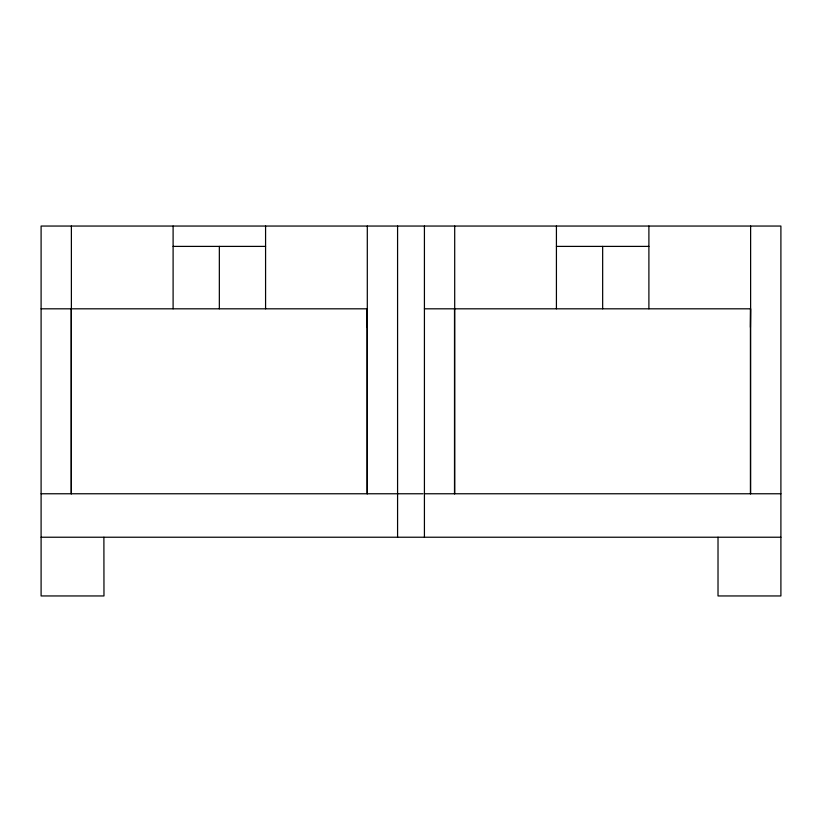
<?xml version="1.0" encoding="UTF-8"?>
<svg xmlns="http://www.w3.org/2000/svg" width="822" height="822" viewBox="0 0 822 822"><rect width="100%" height="100%" fill="white"/><g stroke="black" fill="none" stroke-linecap="round" stroke-linejoin="round"><path stroke-width="1.23" d="M173.103 246.395L265.578 246.395M556.422 246.395L648.897 246.395M41.1 308.815L367.3 308.815L367.105 327.31M424.419 308.815L750.62 308.815L750.424 327.31M41.1 493.765L422.97 493.765M424.419 493.765L780.9 493.765M41.1 537.228L780.9 537.228M750.62 226.05L750.62 493.765M750.424 308.815L750.424 493.765M718.017 537.228L718.017 595.95L780.9 595.95L780.9 226.05L41.1 226.05L41.1 595.95L103.973 595.95L103.891 537.228M648.897 226.05L648.897 308.815M602.66 246.395L602.66 308.815M556.422 226.05L556.422 308.815M454.7 226.05L454.7 493.765M454.504 308.815L454.504 493.765M424.419 226.05L424.419 537.228M397.581 226.05L397.581 537.228M367.3 226.05L367.3 493.765M367.105 308.815L367.105 493.765M265.578 226.05L265.578 308.815M219.34 246.395L219.34 308.815M173.103 226.05L173.103 308.815M71.38 226.05L71.38 493.765M71.185 308.815L71.185 493.765"/></g></svg>
